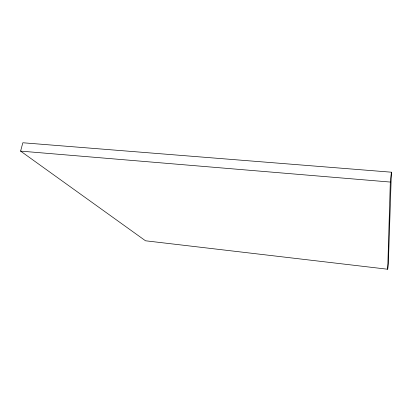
<?xml version="1.0" encoding="UTF-8"?>
<svg xmlns="http://www.w3.org/2000/svg" width="412" height="412" viewBox="0 0 412 412"><rect width="100%" height="100%" fill="white"/><g stroke="black" fill="none" stroke-linecap="round" stroke-linejoin="round"><path stroke-width="0.62" d="M387.702 269.237L390.313 182.058L391.4 172.201L22.835 142.763L20.6 151.111L145.529 240.788L387.702 269.237L388.382 262.892L391.4 172.201M20.6 151.111L390.313 182.058"/></g></svg>
